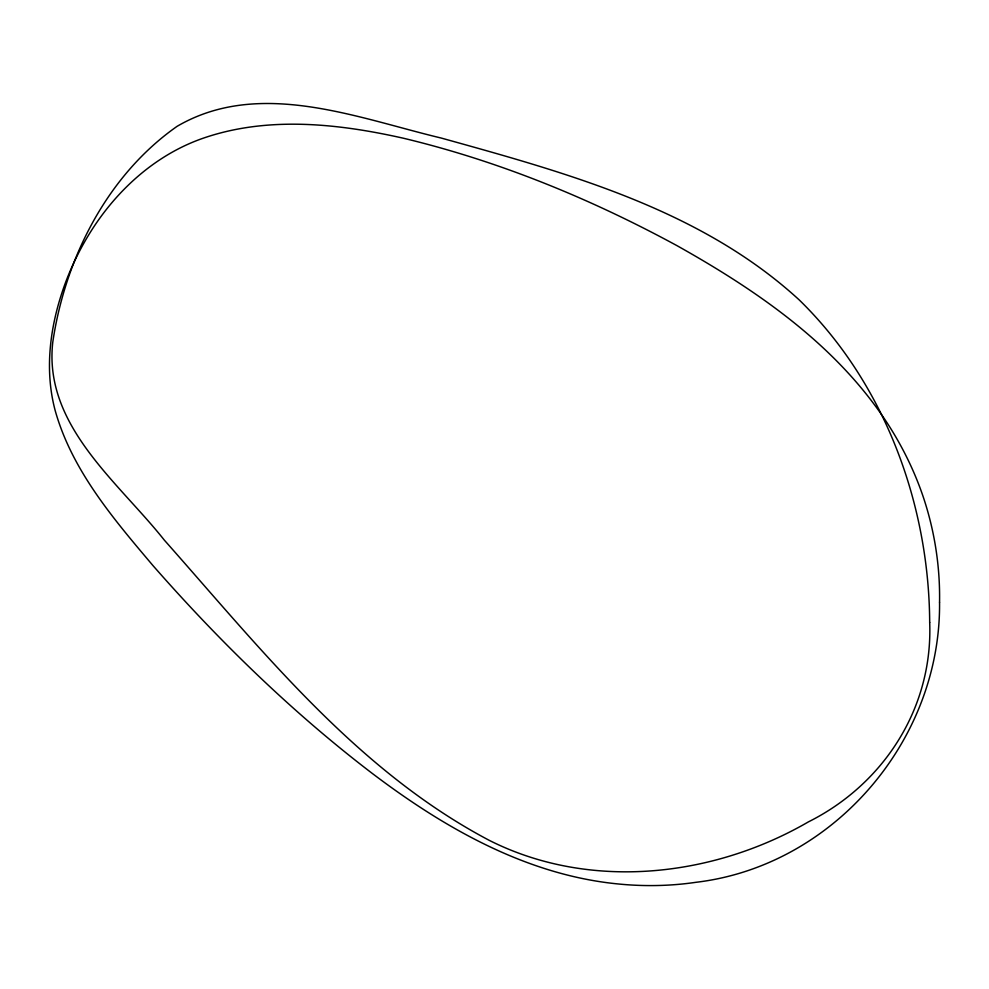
<?xml version="1.0" encoding="UTF-8"?>
<svg xmlns="http://www.w3.org/2000/svg" width="989" height="989" viewBox="0 0 989 989"><rect width="100%" height="100%" fill="white"/><g stroke="black" fill="none" stroke-linecap="round" stroke-linejoin="round"><path stroke-width="1.48" d="M929.685 622.44C933.023 707.691 883.943 784.141 808.396 821.884C712.822 877.28 589.951 891.052 489.382 840.415C356.806 770.592 261.949 650.255 164.298 540.093C118.136 481.853 43.479 425.443 52.751 342.379C64.99 258.945 107.01 175.412 177.13 126.308C259.402 78.304 356.683 117.864 441.193 138.04C567.241 173.087 700.422 209.248 799.186 299.89C884.722 383.312 928.98 504.031 929.685 622.44M939.55 602.239C941.058 740.118 833.566 866.03 695.897 882.312A298.95 254.346 23.7 0 1 617.371 883.882C526.111 874.795 444.061 827.781 372.223 773.386C292.027 712.228 219.521 641.428 153.06 565.696C113.636 519.04 71.925 470.43 55.137 410.398C43.813 367.871 50.563 322.599 65.756 281.927A387.911 330.042 23.7 0 1 84.164 242.639C110.657 195.637 152.17 155.681 203.821 137.99C268.254 115.936 338.3 123.588 403.45 138.237C499.074 161.133 590.816 198.838 677.094 245.717C757.29 290.679 836.298 344.963 887.318 423.181A351.12 298.74 23.7 0 1 922.613 495.069C934.395 529.474 940.18 565.881 939.55 602.239"/></g></svg>
